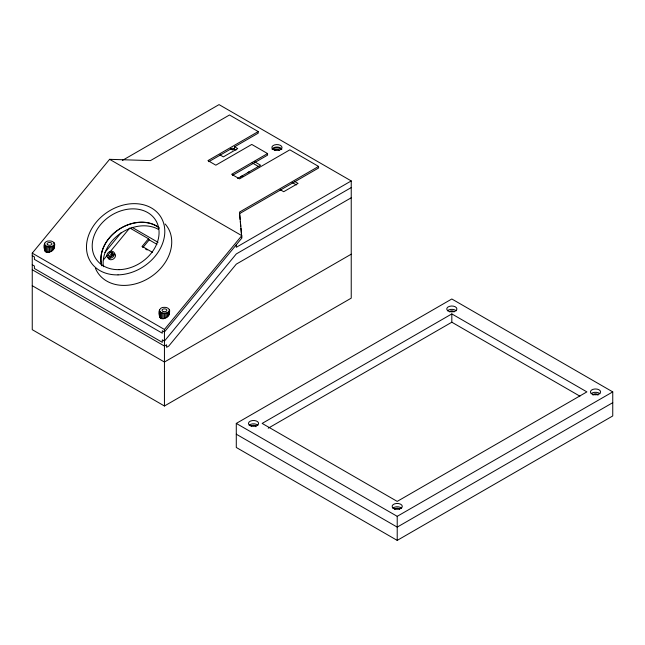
<?xml version="1.0" encoding="UTF-8"?>
<svg xmlns="http://www.w3.org/2000/svg" width="645" height="645" viewBox="0 0 645 645"><rect width="100%" height="100%" fill="white"/><g stroke="black" fill="none" stroke-linecap="round" stroke-linejoin="round"><path stroke-width="0.97" d="M230.612 148.818L232.337 149.817L232.337 148.108L208.811 161.685M239.553 213.632L318.582 168.006L318.582 166.426L239.553 212.052L241.794 238.126L164.443 331.957L162.29 330.716L162.29 333.199L34.403 259.371L34.403 256.879L32.25 255.638M44.416 249.284C43.062 245.277 44.723 240.416 49.496 240.956C52.35 240.738 55.623 242.778 54.575 246.051C55.236 251.881 43.449 255.678 44.586 248.051M159.363 315.647C158.009 311.64 159.678 306.786 164.443 307.334C167.305 307.109 170.57 309.149 169.522 312.422C170.191 318.243 158.404 322.04 159.533 314.413M54.398 247.285L54.575 243.891M169.522 310.269C168.329 314.284 160.557 314.284 159.363 310.269M44.416 243.891C45.642 247.761 52.253 247.728 54.398 244.649M122.381 160.42L219.042 104.611L351.235 180.931L351.235 298.151L164.443 405.995L32.25 329.676L32.25 253.146L109.602 159.323L150.462 160.613L229.491 114.987L258.226 131.58L258.226 133.16L234.49 146.867L234.49 148.568L232.337 149.817M104.853 252.493L121.333 232.506M103.523 259.798L107.36 255.138M109.924 252.034L129.129 228.733M148.447 238.739L149.197 239.875L142.9 247.511L142.158 246.374L148.447 238.739L129.766 227.959M164.443 405.995L164.443 329.466L241.794 235.643L109.602 159.323M258.226 131.58L207.94 160.613L215.841 165.176L251.76 144.44L267.57 153.566L267.57 155.147L232.498 175.384M267.57 153.566L231.644 174.303L239.553 178.867L289.839 149.834L318.582 166.426M237.61 178.512L260.596 165.233L254.686 161.822M351.235 180.931L236.288 247.293L236.288 244.81M351.235 187.566L236.288 253.936L164.443 341.084L162.29 339.842L162.29 342.326L34.403 268.497L34.403 266.006L32.25 264.764M351.235 197.773L236.288 264.144L168.756 346.059L166.595 347.308L166.595 344.817L164.443 346.059L32.25 269.739M351.235 254.186L164.443 362.03L32.25 285.711M236.288 423.418L451.822 298.982L612.75 391.894L612.75 415.952L397.215 540.389L236.288 447.477L236.288 423.418L397.215 516.331L612.75 391.894M451.822 313.913L262.152 423.418L397.215 501.399L586.885 391.894L451.822 313.913L451.822 322.21L268.239 428.199M612.75 402.682L397.215 527.118L236.288 434.206M112.182 252.88A2.435 1.911 -33.3 0 1 112.577 255.46A2.435 1.911 -33.3 0 1 109.658 256.742L109.158 256.549A2.435 1.911 -33.3 0 1 108.618 254.227A2.435 1.911 -33.3 0 1 111.117 252.63L112.182 252.88L113.222 254.461L112.157 254.211A2.435 1.911 -33.3 0 0 109.424 256.887M110.4 256.936A2.435 1.911 -33.3 0 1 112.899 255.339L113.472 255.396M234.32 146.609L237.723 148.576L223.355 156.872L219.953 154.905M294.668 181.455L298.071 183.422L283.703 191.718L280.301 189.751M233.466 148.608L236.022 150.083M292.112 182.47L296.369 184.922M252.147 162.846L258.911 166.749M451.822 322.21L579.911 396.167M131.999 227.282L158.041 242.327M149.197 239.875L156.953 244.35M142.158 246.374L152.502 252.348M145.488 249.002L147.213 249.994M32.25 253.146L164.443 329.466M111.682 252.687L112.722 254.267M111.117 252.63L112.899 255.339M169.353 311.301L169.522 312.422M239.642 214.616L240.109 219.526M240.295 221.493L240.762 226.403M240.948 228.37L241.794 237.215M397.215 516.331L397.215 540.389M169.353 309.511L169.353 313.647M168.845 311.737L168.845 314.913M168.039 312.341L168.039 316.106M166.982 312.809L166.982 317.163M165.757 313.099L165.757 318.009M164.443 313.196L164.443 318.582M163.129 313.099L163.129 318.848M161.903 312.809L161.903 318.783M160.847 312.341L160.847 318.388M160.041 311.737L160.041 317.703M159.533 309.511L159.533 316.768M53.89 242.423L53.89 243.995M53.89 245.358L53.89 248.543M53.084 245.963L53.084 249.744M52.035 246.43L52.035 250.8M50.81 246.729L50.81 251.647M49.496 246.825L49.496 252.219M48.181 246.729L48.181 252.477M46.956 246.43L46.956 252.413M45.9 245.963L45.9 252.026M45.094 245.358L45.094 251.34M44.586 243.133L44.586 250.405M280.252 189.557A1.217 0.701 0 0 1 280.252 190.557M248.043 172.457A1.217 0.701 0 0 1 249.22 171.933M240.738 177.028A1.217 0.701 0 0 1 240.738 176.666L240.867 176.496A1.217 0.701 0 0 1 242.778 176.351M114.23 253.243A4.064 3.185 -33.3 0 1 113.399 259A4.064 3.185 -33.3 0 1 107.9 257.282M272.045 149.229A5.079 2.935 0 0 1 276.947 147.052A5.079 2.935 0 0 1 281.857 149.229M272.553 149.35A5.079 2.935 0 0 1 281.349 149.35M274.593 150.454A2.435 1.411 0 0 1 276.947 149.406A2.435 1.411 0 0 1 279.309 150.454M101.483 265.071A35.564 27.888 -33.3 0 1 119.47 229.072A35.564 27.888 -33.3 0 1 159.388 228.112M103.426 266.716A35.564 27.888 -33.3 0 1 120.8 233.208A35.564 27.888 -33.3 0 1 158.597 229.483M101.837 265.829A35.564 27.888 -33.3 0 1 118.616 229.564A35.564 27.888 -33.3 0 1 158.775 227.387M165.12 223.96A41.659 32.669 -33.3 0 1 149.906 277.487A41.659 32.669 -33.3 0 1 95.492 268.401M249.131 425.273A5.079 2.935 0 0 1 257.927 425.273M392.821 508.228A5.079 2.935 0 0 1 401.617 508.228M591.11 393.748A5.079 2.935 0 0 1 599.906 393.748M447.42 310.793A5.079 2.935 0 0 1 456.217 310.793M394.861 509.332A2.435 1.411 0 0 1 397.215 508.284A2.435 1.411 0 0 1 399.569 509.332M251.171 426.377A2.435 1.411 0 0 1 253.848 425.345A2.435 1.411 0 0 1 255.968 426.74M449.46 311.89A2.435 1.411 0 0 1 451.822 310.85A2.435 1.411 0 0 1 454.177 311.89M593.069 395.216A2.435 1.411 0 0 1 595.504 393.805A2.435 1.411 0 0 1 597.947 395.216M109.924 258.185A4.064 3.185 -33.3 0 0 114.286 252.896A4.064 3.185 -33.3 0 0 107.796 253.058A4.064 3.185 -33.3 0 0 109.924 258.185M274.407 150.035A5.079 2.935 0 0 0 282.034 147.495A5.079 2.935 0 0 0 274.407 144.956A5.079 2.935 0 0 0 274.407 150.035M47.77 244.89A2.435 1.411 0 0 0 51.85 244.253A2.435 1.411 0 0 0 48.859 242.536A2.435 1.411 0 0 0 47.77 244.89M163.225 311.487A2.435 1.411 0 0 0 166.878 310.269A2.435 1.411 0 0 0 163.225 309.044A2.435 1.411 0 0 0 163.225 311.487M119.14 269.658A35.564 27.888 -33.3 0 0 157.291 223.38A35.564 27.888 -33.3 0 0 100.491 224.742A35.564 27.888 -33.3 0 0 119.14 269.658M118.019 274.875A41.659 32.669 -33.3 0 0 162.717 220.655A41.659 32.669 -33.3 0 0 96.186 222.251A41.659 32.669 -33.3 0 0 118.019 274.875M249.938 425.49A5.079 2.935 0 0 0 258.435 424.176A5.079 2.935 0 0 0 252.211 420.588A5.079 2.935 0 0 0 249.938 425.49M394.675 508.921A5.079 2.935 0 0 0 402.295 506.373A5.079 2.935 0 0 0 394.675 503.834A5.079 2.935 0 0 0 394.675 508.921M592.965 394.434A5.079 2.935 0 0 0 600.584 391.894A5.079 2.935 0 0 0 592.965 389.354A5.079 2.935 0 0 0 592.965 394.434M449.283 311.479A5.079 2.935 0 0 0 456.902 308.939A5.079 2.935 0 0 0 449.283 306.399A5.079 2.935 0 0 0 449.283 311.479"/></g></svg>
